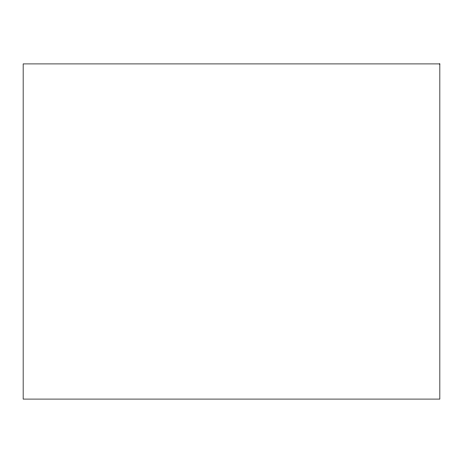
<?xml version="1.0" encoding="UTF-8"?>
<svg xmlns="http://www.w3.org/2000/svg" width="463" height="463" viewBox="0 0 463 463"><rect width="100%" height="100%" fill="white"/><g stroke="black" fill="none" stroke-linecap="round" stroke-linejoin="round"><path stroke-width="0.69" d="M439.85 63.917L23.15 63.917L23.15 399.083L439.85 399.083L439.85 63.917"/></g></svg>
